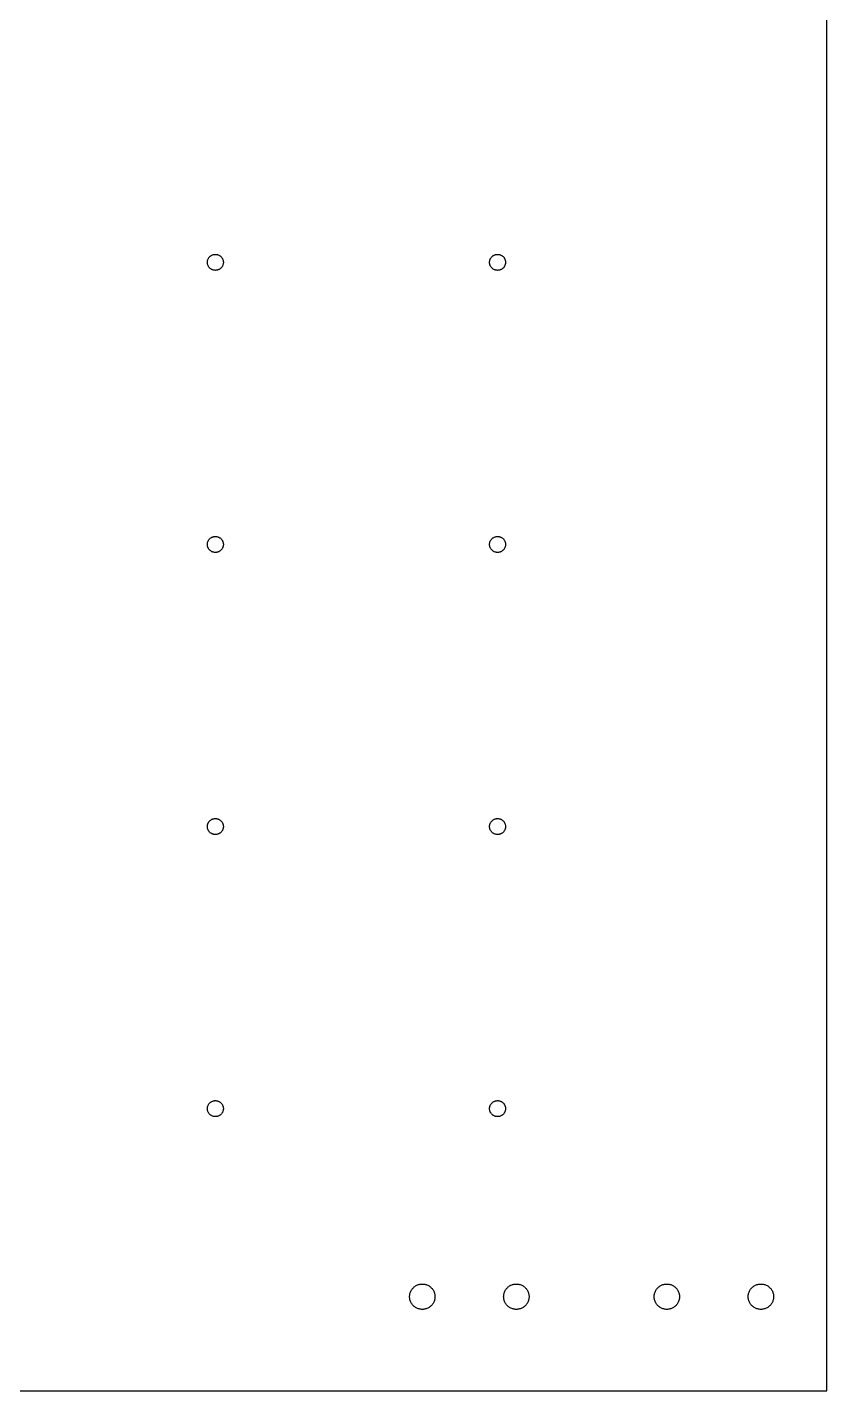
# Model space of a CAD drawing. Header units: metres. Extents: x 0 to 702, y 0 to 290.
# Drawn here: x 255 to 340, y 0 to 145 of the extents above; entities that cross this region are included whole.
import ezdxf

# ---------------------------------------------------------------- set-up
doc = ezdxf.new("R2010")
doc.units = ezdxf.units.M

msp = doc.modelspace()

# ---------------------------------------------------------------- linework, layer by layer
for p, q in [((340, 0), (340, 290)), ((274.21, 120.313), (274.231, 120.362)), ((274.231, 120.362), (274.255, 120.409)), ((274.255, 120.409), (274.282, 120.455)), ((274.282, 120.455), (274.312, 120.5)), ((274.312, 120.5), (274.345, 120.542)), ((274.345, 120.542), (274.38, 120.582)), ((274.38, 120.582), (274.418, 120.62)), ((274.418, 120.62), (274.458, 120.655)), ((274.458, 120.655), (274.5, 120.688)), ((274.5, 120.688), (274.545, 120.718)), ((274.545, 120.718), (274.59, 120.745)), ((274.59, 120.745), (274.638, 120.769)), ((274.638, 120.769), (274.687, 120.79)), ((274.687, 120.79), (274.737, 120.808)), ((274.737, 120.808), (274.789, 120.823)), ((274.789, 120.823), (274.841, 120.835)), ((274.841, 120.835), (274.893, 120.843)), ((274.893, 120.843), (274.947, 120.848)), ((274.947, 120.848), (275, 120.85)), ((275, 120.85), (275.053, 120.848)), ((275.053, 120.848), (275.107, 120.843)), ((275.107, 120.843), (275.159, 120.835)), ((275.159, 120.835), (275.211, 120.823)), ((275.211, 120.823), (275.263, 120.808)), ((275.263, 120.808), (275.313, 120.79)), ((275.313, 120.79), (275.362, 120.769)), ((275.362, 120.769), (275.409, 120.745)), ((275.409, 120.745), (275.455, 120.718)), ((275.455, 120.718), (275.5, 120.688)), ((275.5, 120.688), (275.542, 120.655)), ((275.542, 120.655), (275.582, 120.62)), ((275.582, 120.62), (275.62, 120.582)), ((275.62, 120.582), (275.655, 120.542)), ((275.655, 120.542), (275.688, 120.5)), ((275.688, 120.5), (275.718, 120.455)), ((275.718, 120.455), (275.745, 120.409)), ((275.745, 120.409), (275.769, 120.362)), ((275.769, 120.362), (275.79, 120.313)), ((304.21, 120.313), (304.231, 120.362)), ((304.231, 120.362), (304.255, 120.409)), ((304.255, 120.409), (304.282, 120.455)), ((304.282, 120.455), (304.312, 120.5)), ((304.312, 120.5), (304.345, 120.542)), ((304.345, 120.542), (304.38, 120.582)), ((304.38, 120.582), (304.418, 120.62)), ((304.418, 120.62), (304.458, 120.655)), ((304.458, 120.655), (304.5, 120.688)), ((304.5, 120.688), (304.545, 120.718)), ((304.545, 120.718), (304.59, 120.745)), ((304.59, 120.745), (304.638, 120.769)), ((304.638, 120.769), (304.687, 120.79)), ((304.687, 120.79), (304.737, 120.808)), ((304.737, 120.808), (304.789, 120.823)), ((304.789, 120.823), (304.841, 120.835)), ((304.841, 120.835), (304.893, 120.843)), ((304.893, 120.843), (304.947, 120.848)), ((304.947, 120.848), (305, 120.85)), ((305, 120.85), (305.053, 120.848)), ((305.053, 120.848), (305.107, 120.843)), ((305.107, 120.843), (305.159, 120.835)), ((305.159, 120.835), (305.211, 120.823)), ((305.211, 120.823), (305.263, 120.808)), ((305.263, 120.808), (305.313, 120.79)), ((305.313, 120.79), (305.362, 120.769)), ((305.362, 120.769), (305.409, 120.745)), ((305.409, 120.745), (305.455, 120.718)), ((305.455, 120.718), (305.5, 120.688)), ((305.5, 120.688), (305.542, 120.655)), ((305.542, 120.655), (305.582, 120.62)), ((305.582, 120.62), (305.62, 120.582)), ((305.62, 120.582), (305.655, 120.542)), ((305.655, 120.542), (305.688, 120.5)), ((305.688, 120.5), (305.718, 120.455)), ((305.718, 120.455), (305.745, 120.409)), ((305.745, 120.409), (305.769, 120.362)), ((305.769, 120.362), (305.79, 120.313)), ((274.15, 120), (274.152, 120.053)), ((274.152, 119.947), (274.15, 120)), ((274.152, 120.053), (274.157, 120.107)), ((274.157, 119.893), (274.152, 119.947)), ((274.157, 120.107), (274.165, 120.159)), ((274.165, 119.841), (274.157, 119.893)), ((274.165, 120.159), (274.177, 120.211)), ((274.177, 119.789), (274.165, 119.841)), ((274.177, 120.211), (274.192, 120.263)), ((274.192, 119.737), (274.177, 119.789)), ((274.192, 120.263), (274.21, 120.313)), ((274.21, 119.687), (274.192, 119.737)), ((274.231, 119.638), (274.21, 119.687)), ((274.255, 119.59), (274.231, 119.638)), ((274.282, 119.545), (274.255, 119.59)), ((274.312, 119.5), (274.282, 119.545)), ((274.345, 119.458), (274.312, 119.5)), ((274.38, 119.418), (274.345, 119.458)), ((274.418, 119.38), (274.38, 119.418)), ((274.458, 119.345), (274.418, 119.38)), ((274.5, 119.312), (274.458, 119.345)), ((274.545, 119.282), (274.5, 119.312)), ((274.59, 119.255), (274.545, 119.282)), ((274.638, 119.231), (274.59, 119.255)), ((274.687, 119.21), (274.638, 119.231)), ((274.737, 119.192), (274.687, 119.21)), ((274.789, 119.177), (274.737, 119.192)), ((274.841, 119.165), (274.789, 119.177)), ((274.893, 119.157), (274.841, 119.165)), ((274.947, 119.152), (274.893, 119.157)), ((275, 119.15), (274.947, 119.152)), ((275.053, 119.152), (275, 119.15)), ((275.107, 119.157), (275.053, 119.152)), ((275.159, 119.165), (275.107, 119.157)), ((275.211, 119.177), (275.159, 119.165)), ((275.263, 119.192), (275.211, 119.177)), ((275.313, 119.21), (275.263, 119.192)), ((275.362, 119.231), (275.313, 119.21)), ((275.409, 119.255), (275.362, 119.231)), ((275.455, 119.282), (275.409, 119.255)), ((275.5, 119.312), (275.455, 119.282)), ((275.542, 119.345), (275.5, 119.312)), ((275.582, 119.38), (275.542, 119.345)), ((275.62, 119.418), (275.582, 119.38)), ((275.655, 119.458), (275.62, 119.418)), ((275.688, 119.5), (275.655, 119.458)), ((275.718, 119.545), (275.688, 119.5)), ((275.745, 119.59), (275.718, 119.545)), ((275.769, 119.638), (275.745, 119.59)), ((275.79, 119.687), (275.769, 119.638)), ((275.79, 120.313), (275.808, 120.263)), ((275.808, 119.737), (275.79, 119.687)), ((275.808, 120.263), (275.823, 120.211)), ((275.823, 119.789), (275.808, 119.737)), ((275.823, 120.211), (275.835, 120.159)), ((275.835, 119.841), (275.823, 119.789)), ((275.835, 120.159), (275.843, 120.107)), ((275.843, 119.893), (275.835, 119.841)), ((275.843, 120.107), (275.848, 120.053)), ((275.848, 119.947), (275.843, 119.893)), ((275.848, 120.053), (275.85, 120)), ((275.85, 120), (275.848, 119.947)), ((304.15, 120), (304.152, 120.053)), ((304.152, 119.947), (304.15, 120)), ((304.152, 120.053), (304.157, 120.107)), ((304.157, 119.893), (304.152, 119.947)), ((304.157, 120.107), (304.165, 120.159)), ((304.165, 119.841), (304.157, 119.893)), ((304.165, 120.159), (304.177, 120.211)), ((304.177, 119.789), (304.165, 119.841)), ((304.177, 120.211), (304.192, 120.263)), ((304.192, 119.737), (304.177, 119.789)), ((304.192, 120.263), (304.21, 120.313)), ((304.21, 119.687), (304.192, 119.737)), ((304.231, 119.638), (304.21, 119.687)), ((304.255, 119.59), (304.231, 119.638)), ((304.282, 119.545), (304.255, 119.59)), ((304.312, 119.5), (304.282, 119.545)), ((304.345, 119.458), (304.312, 119.5)), ((304.38, 119.418), (304.345, 119.458)), ((304.418, 119.38), (304.38, 119.418)), ((304.458, 119.345), (304.418, 119.38)), ((304.5, 119.312), (304.458, 119.345)), ((304.545, 119.282), (304.5, 119.312)), ((304.59, 119.255), (304.545, 119.282)), ((304.638, 119.231), (304.59, 119.255)), ((304.687, 119.21), (304.638, 119.231)), ((304.737, 119.192), (304.687, 119.21)), ((304.789, 119.177), (304.737, 119.192)), ((304.841, 119.165), (304.789, 119.177)), ((304.893, 119.157), (304.841, 119.165)), ((304.947, 119.152), (304.893, 119.157)), ((305, 119.15), (304.947, 119.152)), ((305.053, 119.152), (305, 119.15)), ((305.107, 119.157), (305.053, 119.152)), ((305.159, 119.165), (305.107, 119.157)), ((305.211, 119.177), (305.159, 119.165)), ((305.263, 119.192), (305.211, 119.177)), ((305.313, 119.21), (305.263, 119.192)), ((305.362, 119.231), (305.313, 119.21)), ((305.409, 119.255), (305.362, 119.231)), ((305.455, 119.282), (305.409, 119.255)), ((305.5, 119.312), (305.455, 119.282)), ((305.542, 119.345), (305.5, 119.312)), ((305.582, 119.38), (305.542, 119.345)), ((305.62, 119.418), (305.582, 119.38)), ((305.655, 119.458), (305.62, 119.418)), ((305.688, 119.5), (305.655, 119.458)), ((305.718, 119.545), (305.688, 119.5)), ((305.745, 119.59), (305.718, 119.545)), ((305.769, 119.638), (305.745, 119.59)), ((305.79, 119.687), (305.769, 119.638)), ((305.79, 120.313), (305.808, 120.263)), ((305.808, 119.737), (305.79, 119.687)), ((305.808, 120.263), (305.823, 120.211)), ((305.823, 119.789), (305.808, 119.737)), ((305.823, 120.211), (305.835, 120.159)), ((305.835, 119.841), (305.823, 119.789)), ((305.835, 120.159), (305.843, 120.107)), ((305.843, 119.893), (305.835, 119.841)), ((305.843, 120.107), (305.848, 120.053)), ((305.848, 119.947), (305.843, 119.893)), ((305.848, 120.053), (305.85, 120)), ((305.85, 120), (305.848, 119.947)), ((274.15, 90), (274.152, 90.0534)), ((274.152, 89.9466), (274.15, 90)), ((274.152, 90.0534), (274.157, 90.1065)), ((274.157, 89.8935), (274.152, 89.9466)), ((274.157, 90.1065), (274.165, 90.1593)), ((274.165, 90.1593), (274.177, 90.2114)), ((274.177, 90.2114), (274.192, 90.2626)), ((274.192, 90.2626), (274.21, 90.3129)), ((274.21, 90.3129), (274.231, 90.3619)), ((274.231, 90.3619), (274.255, 90.4095)), ((274.255, 90.4095), (274.282, 90.4554)), ((274.282, 90.4554), (274.312, 90.4996)), ((274.312, 90.4996), (274.345, 90.5418)), ((274.345, 90.5418), (274.38, 90.5819)), ((274.38, 90.5819), (274.418, 90.6196)), ((274.418, 90.6196), (274.458, 90.6549)), ((274.458, 90.6549), (274.5, 90.6877)), ((274.5, 90.6877), (274.545, 90.7177)), ((274.545, 90.7177), (274.59, 90.7449)), ((274.59, 90.7449), (274.638, 90.7691)), ((274.638, 90.7691), (274.687, 90.7903)), ((274.687, 90.7903), (274.737, 90.8084)), ((274.737, 90.8084), (274.789, 90.8233)), ((274.789, 90.8233), (274.841, 90.8349)), ((274.841, 90.8349), (274.893, 90.8433)), ((274.893, 90.8433), (274.947, 90.8483)), ((274.947, 90.8483), (275, 90.85)), ((275, 90.85), (275.053, 90.8483)), ((275.053, 90.8483), (275.107, 90.8433)), ((275.107, 90.8433), (275.159, 90.8349)), ((275.159, 90.8349), (275.211, 90.8233)), ((275.211, 90.8233), (275.263, 90.8084)), ((275.263, 90.8084), (275.313, 90.7903)), ((275.313, 90.7903), (275.362, 90.7691)), ((275.362, 90.7691), (275.409, 90.7449)), ((275.409, 90.7449), (275.455, 90.7177)), ((275.455, 90.7177), (275.5, 90.6877)), ((275.5, 90.6877), (275.542, 90.6549)), ((275.542, 90.6549), (275.582, 90.6196)), ((275.582, 90.6196), (275.62, 90.5819)), ((275.62, 90.5819), (275.655, 90.5418)), ((275.655, 90.5418), (275.688, 90.4996)), ((275.688, 90.4996), (275.718, 90.4554)), ((275.718, 90.4554), (275.745, 90.4095)), ((275.745, 90.4095), (275.769, 90.3619)), ((275.769, 90.3619), (275.79, 90.3129)), ((275.79, 90.3129), (275.808, 90.2626)), ((275.808, 90.2626), (275.823, 90.2114)), ((275.823, 90.2114), (275.835, 90.1593)), ((275.835, 90.1593), (275.843, 90.1065)), ((275.843, 90.1065), (275.848, 90.0534)), ((275.848, 89.9466), (275.843, 89.8935)), ((275.848, 90.0534), (275.85, 90)), ((275.85, 90), (275.848, 89.9466)), ((304.15, 90), (304.152, 90.0534)), ((304.152, 89.9466), (304.15, 90)), ((304.152, 90.0534), (304.157, 90.1065)), ((304.157, 89.8935), (304.152, 89.9466)), ((304.157, 90.1065), (304.165, 90.1593)), ((304.165, 90.1593), (304.177, 90.2114)), ((304.177, 90.2114), (304.192, 90.2626)), ((304.192, 90.2626), (304.21, 90.3129)), ((304.21, 90.3129), (304.231, 90.3619)), ((304.231, 90.3619), (304.255, 90.4095)), ((304.255, 90.4095), (304.282, 90.4554)), ((304.282, 90.4554), (304.312, 90.4996)), ((304.312, 90.4996), (304.345, 90.5418)), ((304.345, 90.5418), (304.38, 90.5819)), ((304.38, 90.5819), (304.418, 90.6196)), ((304.418, 90.6196), (304.458, 90.6549)), ((304.458, 90.6549), (304.5, 90.6877)), ((304.5, 90.6877), (304.545, 90.7177)), ((304.545, 90.7177), (304.59, 90.7449)), ((304.59, 90.7449), (304.638, 90.7691)), ((304.638, 90.7691), (304.687, 90.7903)), ((304.687, 90.7903), (304.737, 90.8084)), ((304.737, 90.8084), (304.789, 90.8233)), ((304.789, 90.8233), (304.841, 90.8349)), ((304.841, 90.8349), (304.893, 90.8433)), ((304.893, 90.8433), (304.947, 90.8483)), ((304.947, 90.8483), (305, 90.85)), ((305, 90.85), (305.053, 90.8483)), ((305.053, 90.8483), (305.107, 90.8433)), ((305.107, 90.8433), (305.159, 90.8349)), ((305.159, 90.8349), (305.211, 90.8233)), ((305.211, 90.8233), (305.263, 90.8084)), ((305.263, 90.8084), (305.313, 90.7903)), ((305.313, 90.7903), (305.362, 90.7691)), ((305.362, 90.7691), (305.409, 90.7449)), ((305.409, 90.7449), (305.455, 90.7177)), ((305.455, 90.7177), (305.5, 90.6877)), ((305.5, 90.6877), (305.542, 90.6549)), ((305.542, 90.6549), (305.582, 90.6196)), ((305.582, 90.6196), (305.62, 90.5819)), ((305.62, 90.5819), (305.655, 90.5418)), ((305.655, 90.5418), (305.688, 90.4996)), ((305.688, 90.4996), (305.718, 90.4554)), ((305.718, 90.4554), (305.745, 90.4095)), ((305.745, 90.4095), (305.769, 90.3619)), ((305.769, 90.3619), (305.79, 90.3129)), ((305.79, 90.3129), (305.808, 90.2626)), ((305.808, 90.2626), (305.823, 90.2114)), ((305.823, 90.2114), (305.835, 90.1593)), ((305.835, 90.1593), (305.843, 90.1065)), ((305.843, 90.1065), (305.848, 90.0534)), ((305.848, 89.9466), (305.843, 89.8935)), ((305.848, 90.0534), (305.85, 90)), ((305.85, 90), (305.848, 89.9466)), ((274.165, 89.8407), (274.157, 89.8935)), ((274.177, 89.7886), (274.165, 89.8407)), ((274.192, 89.7373), (274.177, 89.7886)), ((274.21, 89.6871), (274.192, 89.7373)), ((274.231, 89.6381), (274.21, 89.6871)), ((274.255, 89.5905), (274.231, 89.6381)), ((274.282, 89.5445), (274.255, 89.5905)), ((274.312, 89.5004), (274.282, 89.5445)), ((274.345, 89.4582), (274.312, 89.5004)), ((274.38, 89.4181), (274.345, 89.4582)), ((274.418, 89.3804), (274.38, 89.4181)), ((274.458, 89.3451), (274.418, 89.3804)), ((274.5, 89.3123), (274.458, 89.3451)), ((274.545, 89.2823), (274.5, 89.3123)), ((274.59, 89.2551), (274.545, 89.2823)), ((274.638, 89.2309), (274.59, 89.2551)), ((274.687, 89.2097), (274.638, 89.2309)), ((274.737, 89.1916), (274.687, 89.2097)), ((274.789, 89.1767), (274.737, 89.1916)), ((274.841, 89.1651), (274.789, 89.1767)), ((274.893, 89.1567), (274.841, 89.1651)), ((274.947, 89.1517), (274.893, 89.1567)), ((275, 89.15), (274.947, 89.1517)), ((275.053, 89.1517), (275, 89.15)), ((275.107, 89.1567), (275.053, 89.1517)), ((275.159, 89.1651), (275.107, 89.1567)), ((275.211, 89.1767), (275.159, 89.1651)), ((275.263, 89.1916), (275.211, 89.1767)), ((275.313, 89.2097), (275.263, 89.1916)), ((275.362, 89.2309), (275.313, 89.2097)), ((275.409, 89.2551), (275.362, 89.2309)), ((275.455, 89.2823), (275.409, 89.2551)), ((275.5, 89.3123), (275.455, 89.2823)), ((275.542, 89.3451), (275.5, 89.3123)), ((275.582, 89.3804), (275.542, 89.3451)), ((275.62, 89.4181), (275.582, 89.3804)), ((275.655, 89.4582), (275.62, 89.4181)), ((275.688, 89.5004), (275.655, 89.4582)), ((275.718, 89.5445), (275.688, 89.5004)), ((275.745, 89.5905), (275.718, 89.5445)), ((275.769, 89.6381), (275.745, 89.5905)), ((275.79, 89.6871), (275.769, 89.6381)), ((275.808, 89.7373), (275.79, 89.6871)), ((275.823, 89.7886), (275.808, 89.7373)), ((275.835, 89.8407), (275.823, 89.7886)), ((275.843, 89.8935), (275.835, 89.8407)), ((304.165, 89.8407), (304.157, 89.8935)), ((304.177, 89.7886), (304.165, 89.8407)), ((304.192, 89.7373), (304.177, 89.7886)), ((304.21, 89.6871), (304.192, 89.7373)), ((304.231, 89.6381), (304.21, 89.6871)), ((304.255, 89.5905), (304.231, 89.6381)), ((304.282, 89.5445), (304.255, 89.5905)), ((304.312, 89.5004), (304.282, 89.5445)), ((304.345, 89.4582), (304.312, 89.5004)), ((304.38, 89.4181), (304.345, 89.4582)), ((304.418, 89.3804), (304.38, 89.4181)), ((304.458, 89.3451), (304.418, 89.3804)), ((304.5, 89.3123), (304.458, 89.3451)), ((304.545, 89.2823), (304.5, 89.3123)), ((304.59, 89.2551), (304.545, 89.2823)), ((304.638, 89.2309), (304.59, 89.2551)), ((304.687, 89.2097), (304.638, 89.2309)), ((304.737, 89.1916), (304.687, 89.2097)), ((304.789, 89.1767), (304.737, 89.1916)), ((304.841, 89.1651), (304.789, 89.1767)), ((304.893, 89.1567), (304.841, 89.1651)), ((304.947, 89.1517), (304.893, 89.1567)), ((305, 89.15), (304.947, 89.1517)), ((305.053, 89.1517), (305, 89.15)), ((305.107, 89.1567), (305.053, 89.1517)), ((305.159, 89.1651), (305.107, 89.1567)), ((305.211, 89.1767), (305.159, 89.1651)), ((305.263, 89.1916), (305.211, 89.1767)), ((305.313, 89.2097), (305.263, 89.1916)), ((305.362, 89.2309), (305.313, 89.2097)), ((305.409, 89.2551), (305.362, 89.2309)), ((305.455, 89.2823), (305.409, 89.2551)), ((305.5, 89.3123), (305.455, 89.2823)), ((305.542, 89.3451), (305.5, 89.3123)), ((305.582, 89.3804), (305.542, 89.3451)), ((305.62, 89.4181), (305.582, 89.3804)), ((305.655, 89.4582), (305.62, 89.4181)), ((305.688, 89.5004), (305.655, 89.4582)), ((305.718, 89.5445), (305.688, 89.5004)), ((305.745, 89.5905), (305.718, 89.5445)), ((305.769, 89.6381), (305.745, 89.5905)), ((305.79, 89.6871), (305.769, 89.6381)), ((305.808, 89.7373), (305.79, 89.6871)), ((305.823, 89.7886), (305.808, 89.7373)), ((305.835, 89.8407), (305.823, 89.7886)), ((305.843, 89.8935), (305.835, 89.8407)), ((274.15, 60), (274.152, 60.0534)), ((274.152, 59.9466), (274.15, 60)), ((274.152, 60.0534), (274.157, 60.1065)), ((274.157, 59.8935), (274.152, 59.9466)), ((274.157, 60.1065), (274.165, 60.1593)), ((274.165, 59.8407), (274.157, 59.8935)), ((274.165, 60.1593), (274.177, 60.2114)), ((274.177, 59.7886), (274.165, 59.8407)), ((274.177, 60.2114), (274.192, 60.2626)), ((274.192, 59.7373), (274.177, 59.7886)), ((274.192, 60.2626), (274.21, 60.3129)), ((274.21, 59.6871), (274.192, 59.7373)), ((274.21, 60.3129), (274.231, 60.3619)), ((274.231, 59.6381), (274.21, 59.6871)), ((274.231, 60.3619), (274.255, 60.4095)), ((274.255, 59.5905), (274.231, 59.6381)), ((274.255, 60.4095), (274.282, 60.4554)), ((274.282, 59.5445), (274.255, 59.5905)), ((274.282, 60.4554), (274.312, 60.4996)), ((274.312, 59.5004), (274.282, 59.5445)), ((274.312, 60.4996), (274.345, 60.5418)), ((274.345, 59.4582), (274.312, 59.5004)), ((274.345, 60.5418), (274.38, 60.5819)), ((274.38, 59.4181), (274.345, 59.4582)), ((274.38, 60.5819), (274.418, 60.6196)), ((274.418, 60.6196), (274.458, 60.6549)), ((274.458, 60.6549), (274.5, 60.6877)), ((274.5, 60.6877), (274.545, 60.7177)), ((274.545, 60.7177), (274.59, 60.7449)), ((274.59, 60.7449), (274.638, 60.7691)), ((274.638, 60.7691), (274.687, 60.7903)), ((274.687, 60.7903), (274.737, 60.8084)), ((274.737, 60.8084), (274.789, 60.8233)), ((274.789, 60.8233), (274.841, 60.8349)), ((274.841, 60.8349), (274.893, 60.8433)), ((274.893, 60.8433), (274.947, 60.8483)), ((274.947, 60.8483), (275, 60.85)), ((275, 60.85), (275.053, 60.8483)), ((275.053, 60.8483), (275.107, 60.8433)), ((275.107, 60.8433), (275.159, 60.8349)), ((275.159, 60.8349), (275.211, 60.8233)), ((275.211, 60.8233), (275.263, 60.8084)), ((275.263, 60.8084), (275.313, 60.7903)), ((275.313, 60.7903), (275.362, 60.7691)), ((275.362, 60.7691), (275.409, 60.7449)), ((275.409, 60.7449), (275.455, 60.7177)), ((275.455, 60.7177), (275.5, 60.6877)), ((275.5, 60.6877), (275.542, 60.6549)), ((275.542, 60.6549), (275.582, 60.6196)), ((275.582, 60.6196), (275.62, 60.5819)), ((275.62, 60.5819), (275.655, 60.5418)), ((275.655, 59.4582), (275.62, 59.4181)), ((275.655, 60.5418), (275.688, 60.4996)), ((275.688, 59.5004), (275.655, 59.4582)), ((275.688, 60.4996), (275.718, 60.4554)), ((275.718, 59.5445), (275.688, 59.5004)), ((275.718, 60.4554), (275.745, 60.4095)), ((275.745, 59.5905), (275.718, 59.5445)), ((275.745, 60.4095), (275.769, 60.3619)), ((275.769, 59.6381), (275.745, 59.5905)), ((275.769, 60.3619), (275.79, 60.3129)), ((275.79, 59.6871), (275.769, 59.6381)), ((275.79, 60.3129), (275.808, 60.2626)), ((275.808, 59.7373), (275.79, 59.6871)), ((275.808, 60.2626), (275.823, 60.2114)), ((275.823, 59.7886), (275.808, 59.7373)), ((275.823, 60.2114), (275.835, 60.1593)), ((275.835, 59.8407), (275.823, 59.7886)), ((275.835, 60.1593), (275.843, 60.1065)), ((275.843, 59.8935), (275.835, 59.8407)), ((275.843, 60.1065), (275.848, 60.0534)), ((275.848, 59.9466), (275.843, 59.8935)), ((275.848, 60.0534), (275.85, 60)), ((275.85, 60), (275.848, 59.9466)), ((304.15, 60), (304.152, 60.0534)), ((304.152, 59.9466), (304.15, 60)), ((304.152, 60.0534), (304.157, 60.1065)), ((304.157, 59.8935), (304.152, 59.9466)), ((304.157, 60.1065), (304.165, 60.1593)), ((304.165, 59.8407), (304.157, 59.8935)), ((304.165, 60.1593), (304.177, 60.2114)), ((304.177, 59.7886), (304.165, 59.8407)), ((304.177, 60.2114), (304.192, 60.2626)), ((304.192, 59.7373), (304.177, 59.7886)), ((304.192, 60.2626), (304.21, 60.3129)), ((304.21, 59.6871), (304.192, 59.7373)), ((304.21, 60.3129), (304.231, 60.3619)), ((304.231, 59.6381), (304.21, 59.6871)), ((304.231, 60.3619), (304.255, 60.4095)), ((304.255, 59.5905), (304.231, 59.6381)), ((304.255, 60.4095), (304.282, 60.4554)), ((304.282, 59.5445), (304.255, 59.5905)), ((304.282, 60.4554), (304.312, 60.4996)), ((304.312, 59.5004), (304.282, 59.5445)), ((304.312, 60.4996), (304.345, 60.5418)), ((304.345, 59.4582), (304.312, 59.5004)), ((304.345, 60.5418), (304.38, 60.5819)), ((304.38, 59.4181), (304.345, 59.4582)), ((304.38, 60.5819), (304.418, 60.6196)), ((304.418, 60.6196), (304.458, 60.6549)), ((304.458, 60.6549), (304.5, 60.6877)), ((304.5, 60.6877), (304.545, 60.7177)), ((304.545, 60.7177), (304.59, 60.7449)), ((304.59, 60.7449), (304.638, 60.7691)), ((304.638, 60.7691), (304.687, 60.7903)), ((304.687, 60.7903), (304.737, 60.8084)), ((304.737, 60.8084), (304.789, 60.8233)), ((304.789, 60.8233), (304.841, 60.8349)), ((304.841, 60.8349), (304.893, 60.8433)), ((304.893, 60.8433), (304.947, 60.8483)), ((304.947, 60.8483), (305, 60.85)), ((305, 60.85), (305.053, 60.8483)), ((305.053, 60.8483), (305.107, 60.8433)), ((305.107, 60.8433), (305.159, 60.8349)), ((305.159, 60.8349), (305.211, 60.8233)), ((305.211, 60.8233), (305.263, 60.8084)), ((305.263, 60.8084), (305.313, 60.7903)), ((305.313, 60.7903), (305.362, 60.7691)), ((305.362, 60.7691), (305.409, 60.7449)), ((305.409, 60.7449), (305.455, 60.7177)), ((305.455, 60.7177), (305.5, 60.6877)), ((305.5, 60.6877), (305.542, 60.6549)), ((305.542, 60.6549), (305.582, 60.6196)), ((305.582, 60.6196), (305.62, 60.5819)), ((305.62, 60.5819), (305.655, 60.5418)), ((305.655, 59.4582), (305.62, 59.4181)), ((305.655, 60.5418), (305.688, 60.4996)), ((305.688, 59.5004), (305.655, 59.4582)), ((305.688, 60.4996), (305.718, 60.4554)), ((305.718, 59.5445), (305.688, 59.5004)), ((305.718, 60.4554), (305.745, 60.4095)), ((305.745, 59.5905), (305.718, 59.5445)), ((305.745, 60.4095), (305.769, 60.3619)), ((305.769, 59.6381), (305.745, 59.5905)), ((305.769, 60.3619), (305.79, 60.3129)), ((305.79, 59.6871), (305.769, 59.6381)), ((305.79, 60.3129), (305.808, 60.2626)), ((305.808, 59.7373), (305.79, 59.6871)), ((305.808, 60.2626), (305.823, 60.2114)), ((305.823, 59.7886), (305.808, 59.7373)), ((305.823, 60.2114), (305.835, 60.1593)), ((305.835, 59.8407), (305.823, 59.7886)), ((305.835, 60.1593), (305.843, 60.1065)), ((305.843, 59.8935), (305.835, 59.8407)), ((305.843, 60.1065), (305.848, 60.0534)), ((305.848, 59.9466), (305.843, 59.8935)), ((305.848, 60.0534), (305.85, 60)), ((305.85, 60), (305.848, 59.9466)), ((274.418, 59.3804), (274.38, 59.4181)), ((274.458, 59.3451), (274.418, 59.3804)), ((274.5, 59.3123), (274.458, 59.3451)), ((274.545, 59.2823), (274.5, 59.3123)), ((274.59, 59.2551), (274.545, 59.2823)), ((274.638, 59.2309), (274.59, 59.2551)), ((274.687, 59.2097), (274.638, 59.2309)), ((274.737, 59.1916), (274.687, 59.2097)), ((274.789, 59.1767), (274.737, 59.1916)), ((274.841, 59.1651), (274.789, 59.1767)), ((274.893, 59.1567), (274.841, 59.1651)), ((274.947, 59.1517), (274.893, 59.1567)), ((275, 59.15), (274.947, 59.1517)), ((275.053, 59.1517), (275, 59.15)), ((275.107, 59.1567), (275.053, 59.1517)), ((275.159, 59.1651), (275.107, 59.1567)), ((275.211, 59.1767), (275.159, 59.1651)), ((275.263, 59.1916), (275.211, 59.1767)), ((275.313, 59.2097), (275.263, 59.1916)), ((275.362, 59.2309), (275.313, 59.2097)), ((275.409, 59.2551), (275.362, 59.2309)), ((275.455, 59.2823), (275.409, 59.2551)), ((275.5, 59.3123), (275.455, 59.2823)), ((275.542, 59.3451), (275.5, 59.3123)), ((275.582, 59.3804), (275.542, 59.3451)), ((275.62, 59.4181), (275.582, 59.3804)), ((304.418, 59.3804), (304.38, 59.4181)), ((304.458, 59.3451), (304.418, 59.3804)), ((304.5, 59.3123), (304.458, 59.3451)), ((304.545, 59.2823), (304.5, 59.3123)), ((304.59, 59.2551), (304.545, 59.2823)), ((304.638, 59.2309), (304.59, 59.2551)), ((304.687, 59.2097), (304.638, 59.2309)), ((304.737, 59.1916), (304.687, 59.2097)), ((304.789, 59.1767), (304.737, 59.1916)), ((304.841, 59.1651), (304.789, 59.1767)), ((304.893, 59.1567), (304.841, 59.1651)), ((304.947, 59.1517), (304.893, 59.1567)), ((305, 59.15), (304.947, 59.1517)), ((305.053, 59.1517), (305, 59.15)), ((305.107, 59.1567), (305.053, 59.1517)), ((305.159, 59.1651), (305.107, 59.1567)), ((305.211, 59.1767), (305.159, 59.1651)), ((305.263, 59.1916), (305.211, 59.1767)), ((305.313, 59.2097), (305.263, 59.1916)), ((305.362, 59.2309), (305.313, 59.2097)), ((305.409, 59.2551), (305.362, 59.2309)), ((305.455, 59.2823), (305.409, 59.2551)), ((305.5, 59.3123), (305.455, 59.2823)), ((305.542, 59.3451), (305.5, 59.3123)), ((305.582, 59.3804), (305.542, 59.3451)), ((305.62, 59.4181), (305.582, 59.3804)), ((274.255, 30.4095), (274.282, 30.4554)), ((274.282, 30.4554), (274.312, 30.4996)), ((274.312, 30.4996), (274.345, 30.5418)), ((274.345, 30.5418), (274.38, 30.5819)), ((274.38, 30.5819), (274.418, 30.6196)), ((274.418, 30.6196), (274.458, 30.6549)), ((274.458, 30.6549), (274.5, 30.6877)), ((274.5, 30.6877), (274.545, 30.7177)), ((274.545, 30.7177), (274.59, 30.7449)), ((274.59, 30.7449), (274.638, 30.7691)), ((274.638, 30.7691), (274.687, 30.7903)), ((274.687, 30.7903), (274.737, 30.8084)), ((274.737, 30.8084), (274.789, 30.8233)), ((274.789, 30.8233), (274.841, 30.8349)), ((274.841, 30.8349), (274.893, 30.8433)), ((274.893, 30.8433), (274.947, 30.8483)), ((274.947, 30.8483), (275, 30.85)), ((275, 30.85), (275.053, 30.8483)), ((275.053, 30.8483), (275.107, 30.8433)), ((275.107, 30.8433), (275.159, 30.8349)), ((275.159, 30.8349), (275.211, 30.8233)), ((275.211, 30.8233), (275.263, 30.8084)), ((275.263, 30.8084), (275.313, 30.7903)), ((275.313, 30.7903), (275.362, 30.7691)), ((275.362, 30.7691), (275.409, 30.7449)), ((275.409, 30.7449), (275.455, 30.7177)), ((275.455, 30.7177), (275.5, 30.6877)), ((275.5, 30.6877), (275.542, 30.6549)), ((275.542, 30.6549), (275.582, 30.6196)), ((275.582, 30.6196), (275.62, 30.5819)), ((275.62, 30.5819), (275.655, 30.5418)), ((275.655, 30.5418), (275.688, 30.4996)), ((275.688, 30.4996), (275.718, 30.4554)), ((275.718, 30.4554), (275.745, 30.4095)), ((304.255, 30.4095), (304.282, 30.4554)), ((304.282, 30.4554), (304.312, 30.4996)), ((304.312, 30.4996), (304.345, 30.5418)), ((304.345, 30.5418), (304.38, 30.5819)), ((304.38, 30.5819), (304.418, 30.6196)), ((304.418, 30.6196), (304.458, 30.6549)), ((304.458, 30.6549), (304.5, 30.6877)), ((304.5, 30.6877), (304.545, 30.7177)), ((304.545, 30.7177), (304.59, 30.7449)), ((304.59, 30.7449), (304.638, 30.7691)), ((304.638, 30.7691), (304.687, 30.7903)), ((304.687, 30.7903), (304.737, 30.8084)), ((304.737, 30.8084), (304.789, 30.8233)), ((304.789, 30.8233), (304.841, 30.8349)), ((304.841, 30.8349), (304.893, 30.8433)), ((304.893, 30.8433), (304.947, 30.8483)), ((304.947, 30.8483), (305, 30.85)), ((305, 30.85), (305.053, 30.8483)), ((305.053, 30.8483), (305.107, 30.8433)), ((305.107, 30.8433), (305.159, 30.8349)), ((305.159, 30.8349), (305.211, 30.8233)), ((305.211, 30.8233), (305.263, 30.8084)), ((305.263, 30.8084), (305.313, 30.7903)), ((305.313, 30.7903), (305.362, 30.7691)), ((305.362, 30.7691), (305.409, 30.7449)), ((305.409, 30.7449), (305.455, 30.7177)), ((305.455, 30.7177), (305.5, 30.6877)), ((305.5, 30.6877), (305.542, 30.6549)), ((305.542, 30.6549), (305.582, 30.6196)), ((305.582, 30.6196), (305.62, 30.5819)), ((305.62, 30.5819), (305.655, 30.5418)), ((305.655, 30.5418), (305.688, 30.4996)), ((305.688, 30.4996), (305.718, 30.4554)), ((305.718, 30.4554), (305.745, 30.4095)), ((274.15, 30), (274.152, 30.0534)), ((274.152, 29.9466), (274.15, 30)), ((274.152, 30.0534), (274.157, 30.1065)), ((274.157, 29.8935), (274.152, 29.9466)), ((274.157, 30.1065), (274.165, 30.1593)), ((274.165, 29.8407), (274.157, 29.8935)), ((274.165, 30.1593), (274.177, 30.2114)), ((274.177, 29.7886), (274.165, 29.8407)), ((274.177, 30.2114), (274.192, 30.2626)), ((274.192, 29.7373), (274.177, 29.7886)), ((274.192, 30.2626), (274.21, 30.3129)), ((274.21, 29.6871), (274.192, 29.7373)), ((274.21, 30.3129), (274.231, 30.3619)), ((274.231, 29.6381), (274.21, 29.6871)), ((274.231, 30.3619), (274.255, 30.4095)), ((274.255, 29.5905), (274.231, 29.6381)), ((274.282, 29.5445), (274.255, 29.5905)), ((274.312, 29.5004), (274.282, 29.5445)), ((274.345, 29.4582), (274.312, 29.5004)), ((274.38, 29.4181), (274.345, 29.4582)), ((274.418, 29.3804), (274.38, 29.4181)), ((274.458, 29.3451), (274.418, 29.3804)), ((274.5, 29.3123), (274.458, 29.3451)), ((274.545, 29.2823), (274.5, 29.3123)), ((274.59, 29.2551), (274.545, 29.2823)), ((274.638, 29.2309), (274.59, 29.2551)), ((274.687, 29.2097), (274.638, 29.2309)), ((274.737, 29.1916), (274.687, 29.2097)), ((274.789, 29.1767), (274.737, 29.1916)), ((274.841, 29.1651), (274.789, 29.1767)), ((274.893, 29.1567), (274.841, 29.1651)), ((274.947, 29.1517), (274.893, 29.1567)), ((275, 29.15), (274.947, 29.1517)), ((275.053, 29.1517), (275, 29.15)), ((275.107, 29.1567), (275.053, 29.1517)), ((275.159, 29.1651), (275.107, 29.1567)), ((275.211, 29.1767), (275.159, 29.1651)), ((275.263, 29.1916), (275.211, 29.1767)), ((275.313, 29.2097), (275.263, 29.1916)), ((275.362, 29.2309), (275.313, 29.2097)), ((275.409, 29.2551), (275.362, 29.2309)), ((275.455, 29.2823), (275.409, 29.2551)), ((275.5, 29.3123), (275.455, 29.2823)), ((275.542, 29.3451), (275.5, 29.3123)), ((275.582, 29.3804), (275.542, 29.3451)), ((275.62, 29.4181), (275.582, 29.3804)), ((275.655, 29.4582), (275.62, 29.4181)), ((275.688, 29.5004), (275.655, 29.4582)), ((275.718, 29.5445), (275.688, 29.5004)), ((275.745, 29.5905), (275.718, 29.5445)), ((275.745, 30.4095), (275.769, 30.3619)), ((275.769, 29.6381), (275.745, 29.5905)), ((275.769, 30.3619), (275.79, 30.3129)), ((275.79, 29.6871), (275.769, 29.6381)), ((275.79, 30.3129), (275.808, 30.2626)), ((275.808, 29.7373), (275.79, 29.6871)), ((275.808, 30.2626), (275.823, 30.2114)), ((275.823, 29.7886), (275.808, 29.7373)), ((275.823, 30.2114), (275.835, 30.1593)), ((275.835, 29.8407), (275.823, 29.7886)), ((275.835, 30.1593), (275.843, 30.1065)), ((275.843, 29.8935), (275.835, 29.8407)), ((275.843, 30.1065), (275.848, 30.0534)), ((275.848, 29.9466), (275.843, 29.8935)), ((275.848, 30.0534), (275.85, 30)), ((275.85, 30), (275.848, 29.9466)), ((304.15, 30), (304.152, 30.0534)), ((304.152, 29.9466), (304.15, 30)), ((304.152, 30.0534), (304.157, 30.1065)), ((304.157, 29.8935), (304.152, 29.9466)), ((304.157, 30.1065), (304.165, 30.1593)), ((304.165, 29.8407), (304.157, 29.8935)), ((304.165, 30.1593), (304.177, 30.2114)), ((304.177, 29.7886), (304.165, 29.8407)), ((304.177, 30.2114), (304.192, 30.2626)), ((304.192, 29.7373), (304.177, 29.7886)), ((304.192, 30.2626), (304.21, 30.3129)), ((304.21, 29.6871), (304.192, 29.7373)), ((304.21, 30.3129), (304.231, 30.3619)), ((304.231, 29.6381), (304.21, 29.6871)), ((304.231, 30.3619), (304.255, 30.4095)), ((304.255, 29.5905), (304.231, 29.6381)), ((304.282, 29.5445), (304.255, 29.5905)), ((304.312, 29.5004), (304.282, 29.5445)), ((304.345, 29.4582), (304.312, 29.5004)), ((304.38, 29.4181), (304.345, 29.4582)), ((304.418, 29.3804), (304.38, 29.4181)), ((304.458, 29.3451), (304.418, 29.3804)), ((304.5, 29.3123), (304.458, 29.3451)), ((304.545, 29.2823), (304.5, 29.3123)), ((304.59, 29.2551), (304.545, 29.2823)), ((304.638, 29.2309), (304.59, 29.2551)), ((304.687, 29.2097), (304.638, 29.2309)), ((304.737, 29.1916), (304.687, 29.2097)), ((304.789, 29.1767), (304.737, 29.1916)), ((304.841, 29.1651), (304.789, 29.1767)), ((304.893, 29.1567), (304.841, 29.1651)), ((304.947, 29.1517), (304.893, 29.1567)), ((305, 29.15), (304.947, 29.1517)), ((305.053, 29.1517), (305, 29.15)), ((305.107, 29.1567), (305.053, 29.1517)), ((305.159, 29.1651), (305.107, 29.1567)), ((305.211, 29.1767), (305.159, 29.1651)), ((305.263, 29.1916), (305.211, 29.1767)), ((305.313, 29.2097), (305.263, 29.1916)), ((305.362, 29.2309), (305.313, 29.2097)), ((305.409, 29.2551), (305.362, 29.2309)), ((305.455, 29.2823), (305.409, 29.2551)), ((305.5, 29.3123), (305.455, 29.2823)), ((305.542, 29.3451), (305.5, 29.3123)), ((305.582, 29.3804), (305.542, 29.3451)), ((305.62, 29.4181), (305.582, 29.3804)), ((305.655, 29.4582), (305.62, 29.4181)), ((305.688, 29.5004), (305.655, 29.4582)), ((305.718, 29.5445), (305.688, 29.5004)), ((305.745, 29.5905), (305.718, 29.5445)), ((305.745, 30.4095), (305.769, 30.3619)), ((305.769, 29.6381), (305.745, 29.5905)), ((305.769, 30.3619), (305.79, 30.3129)), ((305.79, 29.6871), (305.769, 29.6381)), ((305.79, 30.3129), (305.808, 30.2626)), ((305.808, 29.7373), (305.79, 29.6871)), ((305.808, 30.2626), (305.823, 30.2114)), ((305.823, 29.7886), (305.808, 29.7373)), ((305.823, 30.2114), (305.835, 30.1593)), ((305.835, 29.8407), (305.823, 29.7886)), ((305.835, 30.1593), (305.843, 30.1065)), ((305.843, 29.8935), (305.835, 29.8407)), ((305.843, 30.1065), (305.848, 30.0534)), ((305.848, 29.9466), (305.843, 29.8935)), ((305.848, 30.0534), (305.85, 30)), ((305.85, 30), (305.848, 29.9466)), ((295.653, 10.0848), (295.661, 10.1692)), ((295.661, 10.1692), (295.674, 10.253)), ((295.674, 10.253), (295.692, 10.3357)), ((295.692, 10.3357), (295.716, 10.4172)), ((295.716, 10.4172), (295.745, 10.497)), ((295.745, 10.497), (295.778, 10.5748)), ((295.778, 10.5748), (295.817, 10.6504)), ((295.817, 10.6504), (295.86, 10.7234)), ((295.86, 10.7234), (295.908, 10.7935)), ((295.908, 10.7935), (295.96, 10.8605)), ((295.96, 10.8605), (296.016, 10.9241)), ((296.016, 10.9241), (296.076, 10.9841)), ((296.076, 10.9841), (296.139, 11.0402)), ((296.139, 11.0402), (296.206, 11.0922)), ((296.206, 11.0922), (296.277, 11.1398)), ((296.277, 11.1398), (296.35, 11.183)), ((296.35, 11.183), (296.425, 11.2215)), ((296.425, 11.2215), (296.503, 11.2552)), ((296.503, 11.2552), (296.583, 11.2839)), ((296.583, 11.2839), (296.664, 11.3076)), ((296.664, 11.3076), (296.747, 11.3261)), ((296.747, 11.3261), (296.831, 11.3393)), ((296.831, 11.3393), (296.915, 11.3473)), ((296.915, 11.3473), (297, 11.35)), ((297, 11.35), (297.085, 11.3473)), ((297.085, 11.3473), (297.169, 11.3393)), ((297.169, 11.3393), (297.253, 11.3261)), ((297.253, 11.3261), (297.336, 11.3076)), ((297.336, 11.3076), (297.417, 11.2839)), ((297.417, 11.2839), (297.497, 11.2552)), ((297.497, 11.2552), (297.575, 11.2215)), ((297.575, 11.2215), (297.65, 11.183)), ((297.65, 11.183), (297.723, 11.1398)), ((297.723, 11.1398), (297.794, 11.0922)), ((297.794, 11.0922), (297.861, 11.0402)), ((297.861, 11.0402), (297.924, 10.9841)), ((297.924, 10.9841), (297.984, 10.9241)), ((297.984, 10.9241), (298.04, 10.8605)), ((298.04, 10.8605), (298.092, 10.7935)), ((298.092, 10.7935), (298.14, 10.7234)), ((298.14, 10.7234), (298.183, 10.6504)), ((298.183, 10.6504), (298.222, 10.5748)), ((298.222, 10.5748), (298.255, 10.497)), ((298.255, 10.497), (298.284, 10.4172)), ((298.284, 10.4172), (298.308, 10.3357)), ((298.308, 10.3357), (298.326, 10.253)), ((298.326, 10.253), (298.339, 10.1692)), ((298.339, 10.1692), (298.347, 10.0848)), ((305.653, 10.0848), (305.661, 10.1692)), ((305.661, 10.1692), (305.674, 10.253)), ((305.674, 10.253), (305.692, 10.3357)), ((305.692, 10.3357), (305.716, 10.4172)), ((305.716, 10.4172), (305.745, 10.497)), ((305.745, 10.497), (305.778, 10.5748)), ((305.778, 10.5748), (305.817, 10.6504)), ((305.817, 10.6504), (305.86, 10.7234)), ((305.86, 10.7234), (305.908, 10.7935)), ((305.908, 10.7935), (305.96, 10.8605)), ((305.96, 10.8605), (306.016, 10.9241)), ((306.016, 10.9241), (306.076, 10.9841)), ((306.076, 10.9841), (306.139, 11.0402)), ((306.139, 11.0402), (306.206, 11.0922)), ((306.206, 11.0922), (306.277, 11.1398)), ((306.277, 11.1398), (306.35, 11.183)), ((306.35, 11.183), (306.425, 11.2215)), ((306.425, 11.2215), (306.503, 11.2552)), ((306.503, 11.2552), (306.583, 11.2839)), ((306.583, 11.2839), (306.664, 11.3076)), ((306.664, 11.3076), (306.747, 11.3261)), ((306.747, 11.3261), (306.831, 11.3393)), ((306.831, 11.3393), (306.915, 11.3473)), ((306.915, 11.3473), (307, 11.35)), ((307, 11.35), (307.085, 11.3473)), ((307.085, 11.3473), (307.169, 11.3393)), ((307.169, 11.3393), (307.253, 11.3261)), ((307.253, 11.3261), (307.336, 11.3076)), ((307.336, 11.3076), (307.417, 11.2839)), ((307.417, 11.2839), (307.497, 11.2552)), ((307.497, 11.2552), (307.575, 11.2215)), ((307.575, 11.2215), (307.65, 11.183)), ((307.65, 11.183), (307.723, 11.1398)), ((307.723, 11.1398), (307.794, 11.0922)), ((307.794, 11.0922), (307.861, 11.0402)), ((307.861, 11.0402), (307.924, 10.9841)), ((307.924, 10.9841), (307.984, 10.9241)), ((307.984, 10.9241), (308.04, 10.8605)), ((308.04, 10.8605), (308.092, 10.7935)), ((308.092, 10.7935), (308.14, 10.7234)), ((308.14, 10.7234), (308.183, 10.6504)), ((308.183, 10.6504), (308.222, 10.5748)), ((308.222, 10.5748), (308.255, 10.497)), ((308.255, 10.497), (308.284, 10.4172)), ((308.284, 10.4172), (308.308, 10.3357)), ((308.308, 10.3357), (308.326, 10.253)), ((308.326, 10.253), (308.339, 10.1692)), ((308.339, 10.1692), (308.347, 10.0848)), ((321.653, 10.0848), (321.661, 10.1692)), ((321.661, 10.1692), (321.674, 10.253)), ((321.674, 10.253), (321.692, 10.3357)), ((321.692, 10.3357), (321.716, 10.4172)), ((321.716, 10.4172), (321.745, 10.497)), ((321.745, 10.497), (321.778, 10.5748)), ((321.778, 10.5748), (321.817, 10.6504)), ((321.817, 10.6504), (321.86, 10.7234)), ((321.86, 10.7234), (321.908, 10.7935)), ((321.908, 10.7935), (321.96, 10.8605)), ((321.96, 10.8605), (322.016, 10.9241)), ((322.016, 10.9241), (322.076, 10.9841)), ((322.076, 10.9841), (322.139, 11.0402)), ((322.139, 11.0402), (322.206, 11.0922)), ((322.206, 11.0922), (322.277, 11.1398)), ((322.277, 11.1398), (322.35, 11.183)), ((322.35, 11.183), (322.425, 11.2215)), ((322.425, 11.2215), (322.503, 11.2552)), ((322.503, 11.2552), (322.583, 11.2839)), ((322.583, 11.2839), (322.664, 11.3076)), ((322.664, 11.3076), (322.747, 11.3261)), ((322.747, 11.3261), (322.831, 11.3393)), ((322.831, 11.3393), (322.915, 11.3473)), ((322.915, 11.3473), (323, 11.35)), ((323, 11.35), (323.085, 11.3473)), ((323.085, 11.3473), (323.169, 11.3393)), ((323.169, 11.3393), (323.253, 11.3261)), ((323.253, 11.3261), (323.336, 11.3076)), ((323.336, 11.3076), (323.417, 11.2839)), ((323.417, 11.2839), (323.497, 11.2552)), ((323.497, 11.2552), (323.575, 11.2215)), ((323.575, 11.2215), (323.65, 11.183)), ((323.65, 11.183), (323.723, 11.1398)), ((323.723, 11.1398), (323.794, 11.0922)), ((323.794, 11.0922), (323.861, 11.0402)), ((323.861, 11.0402), (323.924, 10.9841)), ((323.924, 10.9841), (323.984, 10.9241)), ((323.984, 10.9241), (324.04, 10.8605)), ((324.04, 10.8605), (324.092, 10.7935)), ((324.092, 10.7935), (324.14, 10.7234)), ((324.14, 10.7234), (324.183, 10.6504)), ((324.183, 10.6504), (324.222, 10.5748)), ((324.222, 10.5748), (324.255, 10.497)), ((324.255, 10.497), (324.284, 10.4172)), ((324.284, 10.4172), (324.308, 10.3357)), ((324.308, 10.3357), (324.326, 10.253)), ((324.326, 10.253), (324.339, 10.1692)), ((324.339, 10.1692), (324.347, 10.0848)), ((331.653, 10.0848), (331.661, 10.1692)), ((331.661, 10.1692), (331.674, 10.253)), ((331.674, 10.253), (331.692, 10.3357)), ((331.692, 10.3357), (331.716, 10.4172)), ((331.716, 10.4172), (331.745, 10.497)), ((331.745, 10.497), (331.778, 10.5748)), ((331.778, 10.5748), (331.817, 10.6504)), ((331.817, 10.6504), (331.86, 10.7234)), ((331.86, 10.7234), (331.908, 10.7935)), ((331.908, 10.7935), (331.96, 10.8605)), ((331.96, 10.8605), (332.016, 10.9241)), ((332.016, 10.9241), (332.076, 10.9841)), ((332.076, 10.9841), (332.139, 11.0402)), ((332.139, 11.0402), (332.206, 11.0922)), ((332.206, 11.0922), (332.277, 11.1398)), ((332.277, 11.1398), (332.35, 11.183)), ((332.35, 11.183), (332.425, 11.2215)), ((332.425, 11.2215), (332.503, 11.2552)), ((332.503, 11.2552), (332.583, 11.2839)), ((332.583, 11.2839), (332.664, 11.3076)), ((332.664, 11.3076), (332.747, 11.3261)), ((332.747, 11.3261), (332.831, 11.3393)), ((332.831, 11.3393), (332.915, 11.3473)), ((332.915, 11.3473), (333, 11.35)), ((333, 11.35), (333.085, 11.3473)), ((333.085, 11.3473), (333.169, 11.3393)), ((333.169, 11.3393), (333.253, 11.3261)), ((333.253, 11.3261), (333.336, 11.3076)), ((333.336, 11.3076), (333.417, 11.2839)), ((333.417, 11.2839), (333.497, 11.2552)), ((333.497, 11.2552), (333.575, 11.2215)), ((333.575, 11.2215), (333.65, 11.183)), ((333.65, 11.183), (333.723, 11.1398)), ((333.723, 11.1398), (333.794, 11.0922)), ((333.794, 11.0922), (333.861, 11.0402)), ((333.861, 11.0402), (333.924, 10.9841)), ((333.924, 10.9841), (333.984, 10.9241)), ((333.984, 10.9241), (334.04, 10.8605)), ((334.04, 10.8605), (334.092, 10.7935)), ((334.092, 10.7935), (334.14, 10.7234)), ((334.14, 10.7234), (334.183, 10.6504)), ((334.183, 10.6504), (334.222, 10.5748)), ((334.222, 10.5748), (334.255, 10.497)), ((334.255, 10.497), (334.284, 10.4172)), ((334.284, 10.4172), (334.308, 10.3357)), ((334.308, 10.3357), (334.326, 10.253)), ((334.326, 10.253), (334.339, 10.1692)), ((334.339, 10.1692), (334.347, 10.0848)), ((295.65, 10), (295.653, 10.0848)), ((295.653, 9.91522), (295.65, 10)), ((295.661, 9.8308), (295.653, 9.91522)), ((295.674, 9.74702), (295.661, 9.8308)), ((295.692, 9.66426), (295.674, 9.74702)), ((295.716, 9.58282), (295.692, 9.66426)), ((295.745, 9.50302), (295.716, 9.58282)), ((295.778, 9.42519), (295.745, 9.50302)), ((295.817, 9.34962), (295.778, 9.42519)), ((295.86, 9.27663), (295.817, 9.34962)), ((295.908, 9.20648), (295.86, 9.27663)), ((295.96, 9.13947), (295.908, 9.20648)), ((296.016, 9.07585), (295.96, 9.13947)), ((296.076, 9.01588), (296.016, 9.07585)), ((296.139, 8.95979), (296.076, 9.01588)), ((296.206, 8.90782), (296.139, 8.95979)), ((296.277, 8.86015), (296.206, 8.90782)), ((296.35, 8.81697), (296.277, 8.86015)), ((296.425, 8.77847), (296.35, 8.81697)), ((296.503, 8.7448), (296.425, 8.77847)), ((296.583, 8.71606), (296.503, 8.7448)), ((296.664, 8.6924), (296.583, 8.71606)), ((297.417, 8.71606), (297.336, 8.6924)), ((297.497, 8.7448), (297.417, 8.71606)), ((297.575, 8.77847), (297.497, 8.7448)), ((297.65, 8.81697), (297.575, 8.77847)), ((297.723, 8.86015), (297.65, 8.81697)), ((297.794, 8.90782), (297.723, 8.86015)), ((297.861, 8.95979), (297.794, 8.90782)), ((297.924, 9.01588), (297.861, 8.95979)), ((297.984, 9.07585), (297.924, 9.01588)), ((298.04, 9.13947), (297.984, 9.07585)), ((298.092, 9.20648), (298.04, 9.13947)), ((298.14, 9.27663), (298.092, 9.20648)), ((298.183, 9.34962), (298.14, 9.27663)), ((298.222, 9.42519), (298.183, 9.34962)), ((298.255, 9.50302), (298.222, 9.42519)), ((298.284, 9.58282), (298.255, 9.50302)), ((298.308, 9.66426), (298.284, 9.58282)), ((298.326, 9.74702), (298.308, 9.66426)), ((298.339, 9.8308), (298.326, 9.74702)), ((298.347, 9.91522), (298.339, 9.8308)), ((298.347, 10.0848), (298.35, 10)), ((298.35, 10), (298.347, 9.91522)), ((305.65, 10), (305.653, 10.0848)), ((305.653, 9.91522), (305.65, 10)), ((305.661, 9.8308), (305.653, 9.91522)), ((305.674, 9.74702), (305.661, 9.8308)), ((305.692, 9.66426), (305.674, 9.74702)), ((305.716, 9.58282), (305.692, 9.66426)), ((305.745, 9.50302), (305.716, 9.58282)), ((305.778, 9.42519), (305.745, 9.50302)), ((305.817, 9.34962), (305.778, 9.42519)), ((305.86, 9.27663), (305.817, 9.34962)), ((305.908, 9.20648), (305.86, 9.27663)), ((305.96, 9.13947), (305.908, 9.20648)), ((306.016, 9.07585), (305.96, 9.13947)), ((306.076, 9.01588), (306.016, 9.07585)), ((306.139, 8.95979), (306.076, 9.01588)), ((306.206, 8.90782), (306.139, 8.95979)), ((306.277, 8.86015), (306.206, 8.90782)), ((306.35, 8.81697), (306.277, 8.86015)), ((306.425, 8.77847), (306.35, 8.81697)), ((306.503, 8.7448), (306.425, 8.77847)), ((306.583, 8.71606), (306.503, 8.7448)), ((306.664, 8.6924), (306.583, 8.71606)), ((307.417, 8.71606), (307.336, 8.6924)), ((307.497, 8.7448), (307.417, 8.71606)), ((307.575, 8.77847), (307.497, 8.7448)), ((307.65, 8.81697), (307.575, 8.77847)), ((307.723, 8.86015), (307.65, 8.81697)), ((307.794, 8.90782), (307.723, 8.86015)), ((307.861, 8.95979), (307.794, 8.90782)), ((307.924, 9.01588), (307.861, 8.95979)), ((307.984, 9.07585), (307.924, 9.01588)), ((308.04, 9.13947), (307.984, 9.07585)), ((308.092, 9.20648), (308.04, 9.13947)), ((308.14, 9.27663), (308.092, 9.20648)), ((308.183, 9.34962), (308.14, 9.27663)), ((308.222, 9.42519), (308.183, 9.34962)), ((308.255, 9.50302), (308.222, 9.42519)), ((308.284, 9.58282), (308.255, 9.50302)), ((308.308, 9.66426), (308.284, 9.58282)), ((308.326, 9.74702), (308.308, 9.66426)), ((308.339, 9.8308), (308.326, 9.74702)), ((308.347, 9.91522), (308.339, 9.8308)), ((308.347, 10.0848), (308.35, 10)), ((308.35, 10), (308.347, 9.91522)), ((321.65, 10), (321.653, 10.0848)), ((321.653, 9.91522), (321.65, 10)), ((321.661, 9.8308), (321.653, 9.91522)), ((321.674, 9.74702), (321.661, 9.8308)), ((321.692, 9.66426), (321.674, 9.74702)), ((321.716, 9.58282), (321.692, 9.66426)), ((321.745, 9.50302), (321.716, 9.58282)), ((321.778, 9.42519), (321.745, 9.50302)), ((321.817, 9.34962), (321.778, 9.42519)), ((321.86, 9.27663), (321.817, 9.34962)), ((321.908, 9.20648), (321.86, 9.27663)), ((321.96, 9.13947), (321.908, 9.20648)), ((322.016, 9.07585), (321.96, 9.13947)), ((322.076, 9.01588), (322.016, 9.07585)), ((322.139, 8.95979), (322.076, 9.01588)), ((322.206, 8.90782), (322.139, 8.95979)), ((322.277, 8.86015), (322.206, 8.90782)), ((322.35, 8.81697), (322.277, 8.86015)), ((322.425, 8.77847), (322.35, 8.81697)), ((322.503, 8.7448), (322.425, 8.77847)), ((322.583, 8.71606), (322.503, 8.7448)), ((322.664, 8.6924), (322.583, 8.71606)), ((323.417, 8.71606), (323.336, 8.6924)), ((323.497, 8.7448), (323.417, 8.71606)), ((323.575, 8.77847), (323.497, 8.7448)), ((323.65, 8.81697), (323.575, 8.77847)), ((323.723, 8.86015), (323.65, 8.81697)), ((323.794, 8.90782), (323.723, 8.86015)), ((323.861, 8.95979), (323.794, 8.90782)), ((323.924, 9.01588), (323.861, 8.95979)), ((323.984, 9.07585), (323.924, 9.01588)), ((324.04, 9.13947), (323.984, 9.07585)), ((324.092, 9.20648), (324.04, 9.13947)), ((324.14, 9.27663), (324.092, 9.20648)), ((324.183, 9.34962), (324.14, 9.27663)), ((324.222, 9.42519), (324.183, 9.34962)), ((324.255, 9.50302), (324.222, 9.42519)), ((324.284, 9.58282), (324.255, 9.50302)), ((324.308, 9.66426), (324.284, 9.58282)), ((324.326, 9.74702), (324.308, 9.66426)), ((324.339, 9.8308), (324.326, 9.74702)), ((324.347, 9.91522), (324.339, 9.8308)), ((324.347, 10.0848), (324.35, 10)), ((324.35, 10), (324.347, 9.91522)), ((331.65, 10), (331.653, 10.0848)), ((331.653, 9.91522), (331.65, 10)), ((331.661, 9.8308), (331.653, 9.91522)), ((331.674, 9.74702), (331.661, 9.8308)), ((331.692, 9.66426), (331.674, 9.74702)), ((331.716, 9.58282), (331.692, 9.66426)), ((331.745, 9.50302), (331.716, 9.58282)), ((331.778, 9.42519), (331.745, 9.50302)), ((331.817, 9.34962), (331.778, 9.42519)), ((331.86, 9.27663), (331.817, 9.34962)), ((331.908, 9.20648), (331.86, 9.27663)), ((331.96, 9.13947), (331.908, 9.20648)), ((332.016, 9.07585), (331.96, 9.13947)), ((332.076, 9.01588), (332.016, 9.07585)), ((332.139, 8.95979), (332.076, 9.01588)), ((332.206, 8.90782), (332.139, 8.95979)), ((332.277, 8.86015), (332.206, 8.90782)), ((332.35, 8.81697), (332.277, 8.86015)), ((332.425, 8.77847), (332.35, 8.81697)), ((332.503, 8.7448), (332.425, 8.77847)), ((332.583, 8.71606), (332.503, 8.7448)), ((332.664, 8.6924), (332.583, 8.71606)), ((333.417, 8.71606), (333.336, 8.6924)), ((333.497, 8.7448), (333.417, 8.71606)), ((333.575, 8.77847), (333.497, 8.7448)), ((333.65, 8.81697), (333.575, 8.77847)), ((333.723, 8.86015), (333.65, 8.81697)), ((333.794, 8.90782), (333.723, 8.86015)), ((333.861, 8.95979), (333.794, 8.90782)), ((333.924, 9.01588), (333.861, 8.95979)), ((333.984, 9.07585), (333.924, 9.01588)), ((334.04, 9.13947), (333.984, 9.07585)), ((334.092, 9.20648), (334.04, 9.13947)), ((334.14, 9.27663), (334.092, 9.20648)), ((334.183, 9.34962), (334.14, 9.27663)), ((334.222, 9.42519), (334.183, 9.34962)), ((334.255, 9.50302), (334.222, 9.42519)), ((334.284, 9.58282), (334.255, 9.50302)), ((334.308, 9.66426), (334.284, 9.58282)), ((334.326, 9.74702), (334.308, 9.66426)), ((334.339, 9.8308), (334.326, 9.74702)), ((334.347, 9.91522), (334.339, 9.8308)), ((334.347, 10.0848), (334.35, 10)), ((334.35, 10), (334.347, 9.91522)), ((296.747, 8.6739), (296.664, 8.6924)), ((296.831, 8.66064), (296.747, 8.6739)), ((296.915, 8.65265), (296.831, 8.66064)), ((297, 8.64999), (296.915, 8.65265)), ((297.085, 8.65265), (297, 8.64999)), ((297.169, 8.66064), (297.085, 8.65265)), ((297.253, 8.6739), (297.169, 8.66064)), ((297.336, 8.6924), (297.253, 8.6739)), ((306.747, 8.6739), (306.664, 8.6924)), ((306.831, 8.66064), (306.747, 8.6739)), ((306.915, 8.65265), (306.831, 8.66064)), ((307, 8.64999), (306.915, 8.65265)), ((307.085, 8.65265), (307, 8.64999)), ((307.169, 8.66064), (307.085, 8.65265)), ((307.253, 8.6739), (307.169, 8.66064)), ((307.336, 8.6924), (307.253, 8.6739)), ((322.747, 8.6739), (322.664, 8.6924)), ((322.831, 8.66064), (322.747, 8.6739)), ((322.915, 8.65265), (322.831, 8.66064)), ((323, 8.64999), (322.915, 8.65265)), ((323.085, 8.65265), (323, 8.64999)), ((323.169, 8.66064), (323.085, 8.65265)), ((323.253, 8.6739), (323.169, 8.66064)), ((323.336, 8.6924), (323.253, 8.6739)), ((332.747, 8.6739), (332.664, 8.6924)), ((332.831, 8.66064), (332.747, 8.6739)), ((332.915, 8.65265), (332.831, 8.66064)), ((333, 8.64999), (332.915, 8.65265)), ((333.085, 8.65265), (333, 8.64999)), ((333.169, 8.66064), (333.085, 8.65265)), ((333.253, 8.6739), (333.169, 8.66064)), ((333.336, 8.6924), (333.253, 8.6739)), ((0, 0), (340, 0))]:
    msp.add_line(p, q)

doc.saveas('drawing.dxf')
